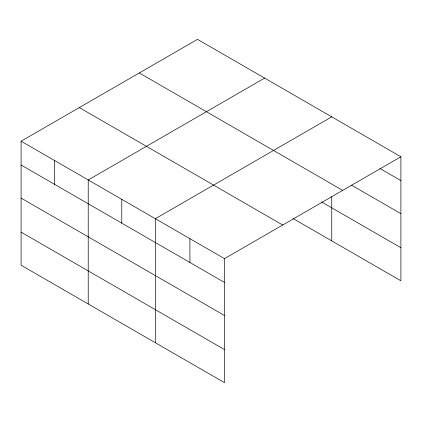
<?xml version="1.0" encoding="UTF-8"?>
<svg xmlns="http://www.w3.org/2000/svg" width="422" height="422" viewBox="0 0 422 422"><rect width="100%" height="100%" fill="white"/><g stroke="black" fill="none" stroke-linecap="round" stroke-linejoin="round"><path stroke-width="0.63" d="M224.488 315.508L224.488 258.628L21.1 141.201L21.1 265.222L224.488 382.648L224.488 315.508L21.1 198.082M293.068 218.543L400.9 280.799L400.9 156.778L197.512 39.351L21.1 141.201M264.631 78.102L88.219 179.951L88.219 303.977M331.75 116.852L155.338 218.702L155.338 342.727M224.488 258.628L400.9 156.778M379.927 168.478L400.9 180.59M351.584 185.189L400.9 213.659M139.297 72.959L342.685 190.385M321.511 201.895L400.9 247.73M79.315 107.589L282.703 225.016M21.1 165.013L224.488 282.439M21.1 232.153L224.488 349.58M331.75 196.668L331.75 240.878M189.916 238.662L189.916 262.473M121.779 199.326L121.779 223.138M54.66 160.576L54.66 184.388"/></g></svg>
